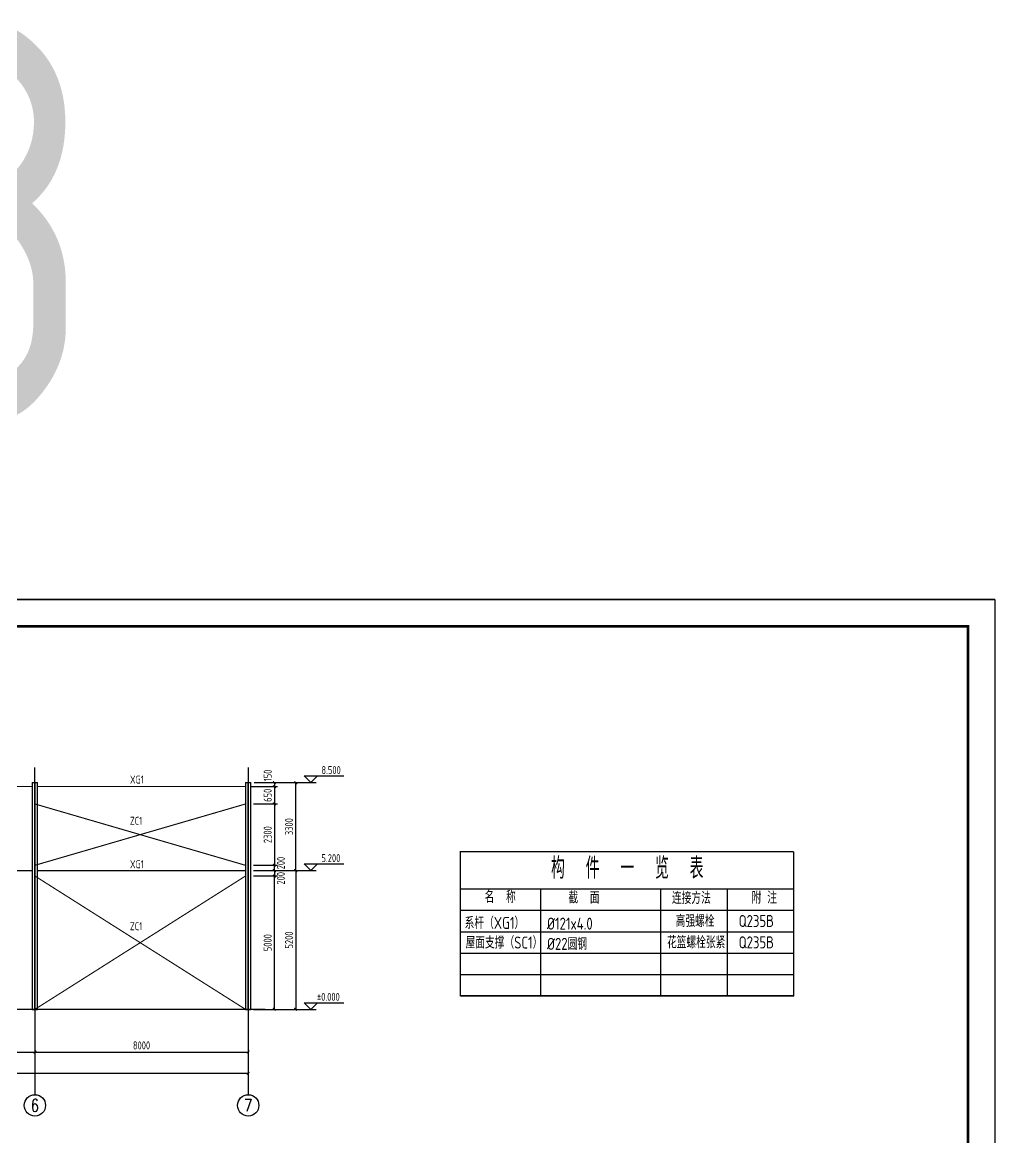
# Model space of a CAD drawing. Header units: millimetres. Extents: x 866561 to 877878, y 40199 to 44891.
# Drawn here: x 873627.3 to 873992, y 40598.7 to 41016.8 of the extents above; entities that cross this region are included whole.
import ezdxf
from ezdxf.enums import TextEntityAlignment as Align

# ---------------------------------------------------------------- set-up
doc = ezdxf.new("R2010")
doc.units = ezdxf.units.MM
doc.header["$LTSCALE"] = 1000
doc.header["$MEASUREMENT"] = 0
doc.linetypes.add('DOTE', pattern=[2.42, 2, -0.2, 0.02, -0.2])
for name, color, linetype in [('1530', 253, 'Continuous'), ('1534', 7, 'Continuous'), ('AXIS', 3, 'Continuous'), ('AXIS_TEXT', 7, 'Continuous'), ('DIM', 7, 'Continuous'), ('DOTE', 1, 'DOTE'), ('M_Prof', 2, 'Continuous'), ('支撑', 6, 'Continuous'), ('构件表__表格和文字', 7, 'Continuous'), ('柱集中标注', 2, 'Continuous'), ('梁集中标注', 2, 'Continuous')]:
    doc.layers.add(name, color=color, linetype=linetype)
doc.styles.add('_TCH_AXIS', font='COMPLEX', dxfattribs={"bigfont": 'GBCBIG'})
doc.styles.add('COMPLEX', font='COMPLEX')
doc.styles.add('GBHZ', font='gbenor.shx', dxfattribs={"width": 0.9, "bigfont": 'gbcbig.shx'})
doc.dimstyles.new('Y100', dxfattribs={"dimscale": 0, "dimtxt": 3, "dimasz": 0.01, "dimexe": 1.2, "dimexo": 2, "dimgap": 1, "dimtad": 1, "dimdec": 0, "dimlfac": 100, "dimzin": 0, "dimdsep": 46, "dimtxsty": 'GBHZ', "dimblk": 'DX', "dimcen": 0.09, "dimdle": 1, "dimclrd": 7, "dimclre": 7, "dimclrt": 7, "dimadec": 0, "dimazin": 0, "dimtfac": 1, "dimtdec": 0, "dimtix": 1, "dimtmove": 2, "dimatfit": 3, "dimldrblk": 'DX', "dimfxl": 0, "dimtolj": 1, "dimtzin": 0, "dimarcsym": 0})

# ---------------------------------------------------------------- blocks, each defined once
blk = doc.blocks.new('DX')
at = {"color": 0, "linetype": 'ByBlock', "const_width": 40}
blk.add_lwpolyline([(-54, -51), (46, 49)], dxfattribs=at)
blk = doc.blocks.new('*D127')
at = {"layer": 'Defpoints', "color": 0, "transparency": 16777216}
for p in [(873711.06, 40730.32), (873713.06, 40731.82), (873721.87, 40730.32)]:
    blk.add_point(p, dxfattribs=at)
at = {"layer": 'dim', "color": 7, "lineweight": -2, "transparency": 16777216}
for p, q in [((873713.06, 40730.32), (873723.07, 40730.32)), ((873715.06, 40731.82), (873723.07, 40731.82)), ((873721.87, 40731.83), (873721.87, 40731.84)), ((873721.87, 40731.82), (873721.87, 40730.32)), ((873721.87, 40730.31), (873721.87, 40730.3))]:
    blk.add_line(p, q, dxfattribs=at)
at = {"layer": 'dim', "color": 7, "lineweight": -2, "transparency": 16777216, "xscale": 0.01, "yscale": 0.01, "zscale": 0.01}
for p, rotation in [((873721.87, 40731.82), 270), ((873721.87, 40730.32), 90)]:
    blk.add_blockref('DX', p, dxfattribs=dict(at, rotation=rotation))
at = {"layer": 'dim', "color": 7, "transparency": 16777216, "insert": (873719.37, 40734.5), "char_height": 3, "attachment_point": 5, "rotation": 90, "style": 'GBHZ'}
blk.add_mtext('\\A1;150', dxfattribs=at)
blk = doc.blocks.new('*D128')
at = {"layer": 'Defpoints', "color": 0, "transparency": 16777216}
for p in [(873714.33, 40698.82), (873712.33, 40646.82), (873729.87, 40646.82)]:
    blk.add_point(p, dxfattribs=at)
at = {"layer": 'dim', "color": 7, "lineweight": -2, "transparency": 16777216}
for p, q in [((873716.33, 40698.82), (873731.07, 40698.82)), ((873729.87, 40698.81), (873729.87, 40646.83)), ((873714.33, 40646.82), (873731.07, 40646.82))]:
    blk.add_line(p, q, dxfattribs=at)
at = {"layer": 'dim', "color": 7, "lineweight": -2, "transparency": 16777216, "xscale": 0.01, "yscale": 0.01, "zscale": 0.01}
for p, rotation in [((873729.87, 40698.82), 90), ((873729.87, 40646.82), 270)]:
    blk.add_blockref('DX', p, dxfattribs=dict(at, rotation=rotation))
at = {"layer": 'dim', "color": 7, "transparency": 16777216, "insert": (873727.37, 40672.82), "char_height": 3, "attachment_point": 5, "rotation": 90, "style": 'GBHZ'}
blk.add_mtext('\\A1;5200', dxfattribs=at)
blk = doc.blocks.new('*D129')
at = {"layer": 'Defpoints', "color": 0, "transparency": 16777216}
for p in [(873713.06, 40730.32), (873712.06, 40723.82), (873721.87, 40723.82)]:
    blk.add_point(p, dxfattribs=at)
at = {"layer": 'dim', "color": 7, "lineweight": -2, "transparency": 16777216}
for p, q in [((873715.06, 40730.32), (873723.07, 40730.32)), ((873721.87, 40730.31), (873721.87, 40723.83)), ((873714.06, 40723.82), (873723.07, 40723.82))]:
    blk.add_line(p, q, dxfattribs=at)
at = {"layer": 'dim', "color": 7, "lineweight": -2, "transparency": 16777216, "xscale": 0.01, "yscale": 0.01, "zscale": 0.01}
for p, rotation in [((873721.87, 40730.32), 90), ((873721.87, 40723.82), 270)]:
    blk.add_blockref('DX', p, dxfattribs=dict(at, rotation=rotation))
at = {"layer": 'dim', "color": 7, "transparency": 16777216, "insert": (873719.37, 40727.07), "char_height": 3, "attachment_point": 5, "rotation": 90, "style": 'GBHZ'}
blk.add_mtext('\\A1;650', dxfattribs=at)
blk = doc.blocks.new('*D130')
at = {"layer": 'Defpoints', "color": 0, "transparency": 16777216}
for p in [(873712.06, 40723.82), (873712.06, 40700.82), (873721.87, 40700.82)]:
    blk.add_point(p, dxfattribs=at)
at = {"layer": 'dim', "color": 7, "lineweight": -2, "transparency": 16777216}
for p, q in [((873714.06, 40723.82), (873723.07, 40723.82)), ((873721.87, 40723.81), (873721.87, 40700.83)), ((873714.06, 40700.82), (873723.07, 40700.82))]:
    blk.add_line(p, q, dxfattribs=at)
at = {"layer": 'dim', "color": 7, "lineweight": -2, "transparency": 16777216, "xscale": 0.01, "yscale": 0.01, "zscale": 0.01}
for p, rotation in [((873721.87, 40723.82), 90), ((873721.87, 40700.82), 270)]:
    blk.add_blockref('DX', p, dxfattribs=dict(at, rotation=rotation))
at = {"layer": 'dim', "color": 7, "transparency": 16777216, "insert": (873719.37, 40712.32), "char_height": 3, "attachment_point": 5, "rotation": 90, "style": 'GBHZ'}
blk.add_mtext('\\A1;2300', dxfattribs=at)
blk = doc.blocks.new('*D131')
at = {"layer": 'Defpoints', "color": 0, "transparency": 16777216}
for p in [(873712.33, 40731.82), (873729.87, 40731.82), (873714.33, 40698.82)]:
    blk.add_point(p, dxfattribs=at)
at = {"layer": 'dim', "color": 7, "lineweight": -2, "transparency": 16777216}
for p, q in [((873714.33, 40731.82), (873731.07, 40731.82)), ((873729.87, 40698.83), (873729.87, 40731.81)), ((873716.33, 40698.82), (873731.07, 40698.82))]:
    blk.add_line(p, q, dxfattribs=at)
at = {"layer": 'dim', "color": 7, "lineweight": -2, "transparency": 16777216, "xscale": 0.01, "yscale": 0.01, "zscale": 0.01}
for p, rotation in [((873729.87, 40731.82), 90), ((873729.87, 40698.82), 270)]:
    blk.add_blockref('DX', p, dxfattribs=dict(at, rotation=rotation))
at = {"layer": 'dim', "color": 7, "transparency": 16777216, "insert": (873727.37, 40715.32), "char_height": 3, "attachment_point": 5, "rotation": 90, "style": 'GBHZ'}
blk.add_mtext('\\A1;3300', dxfattribs=at)
blk = doc.blocks.new('*D132')
at = {"layer": 'Defpoints', "color": 0, "transparency": 16777216}
for p in [(873712.06, 40700.82), (873721.87, 40700.82), (873712.06, 40698.82)]:
    blk.add_point(p, dxfattribs=at)
at = {"layer": 'dim', "color": 7, "lineweight": -2, "transparency": 16777216}
for p, q in [((873714.06, 40700.82), (873723.07, 40700.82)), ((873721.87, 40700.83), (873721.87, 40700.84)), ((873721.87, 40698.82), (873721.87, 40700.82)), ((873714.06, 40698.82), (873723.07, 40698.82)), ((873721.87, 40698.81), (873721.87, 40698.8))]:
    blk.add_line(p, q, dxfattribs=at)
at = {"layer": 'dim', "color": 7, "lineweight": -2, "transparency": 16777216, "xscale": 0.01, "yscale": 0.01, "zscale": 0.01}
for p, rotation in [((873721.87, 40700.82), 270), ((873721.87, 40698.82), 90)]:
    blk.add_blockref('DX', p, dxfattribs=dict(at, rotation=rotation))
at = {"layer": 'dim', "color": 7, "transparency": 16777216, "insert": (873724.31, 40701.67), "char_height": 3, "attachment_point": 5, "rotation": 90, "style": 'GBHZ'}
blk.add_mtext('\\A1;200', dxfattribs=at)
blk = doc.blocks.new('*D133')
at = {"layer": 'Defpoints', "color": 0, "transparency": 16777216}
for p in [(873712.06, 40696.82), (873721.87, 40696.82), (873712.06, 40646.82)]:
    blk.add_point(p, dxfattribs=at)
at = {"layer": 'dim', "color": 7, "lineweight": -2, "transparency": 16777216}
for p, q in [((873714.06, 40696.82), (873723.07, 40696.82)), ((873721.87, 40646.83), (873721.87, 40696.81)), ((873714.06, 40646.82), (873723.07, 40646.82))]:
    blk.add_line(p, q, dxfattribs=at)
at = {"layer": 'dim', "color": 7, "lineweight": -2, "transparency": 16777216, "xscale": 0.01, "yscale": 0.01, "zscale": 0.01}
for p, rotation in [((873721.87, 40696.82), 90), ((873721.87, 40646.82), 270)]:
    blk.add_blockref('DX', p, dxfattribs=dict(at, rotation=rotation))
at = {"layer": 'dim', "color": 7, "transparency": 16777216, "insert": (873719.37, 40671.82), "char_height": 3, "attachment_point": 5, "rotation": 90, "style": 'GBHZ'}
blk.add_mtext('\\A1;5000', dxfattribs=at)
blk = doc.blocks.new('*D134')
at = {"layer": 'Defpoints', "color": 0, "transparency": 16777216}
for p in [(873712.06, 40698.82), (873712.06, 40696.82), (873721.87, 40696.82)]:
    blk.add_point(p, dxfattribs=at)
at = {"layer": 'dim', "color": 7, "lineweight": -2, "transparency": 16777216}
for p, q in [((873714.06, 40698.82), (873723.07, 40698.82)), ((873714.06, 40696.82), (873723.07, 40696.82)), ((873721.87, 40698.83), (873721.87, 40698.84)), ((873721.87, 40698.82), (873721.87, 40696.82)), ((873721.87, 40696.81), (873721.87, 40696.8))]:
    blk.add_line(p, q, dxfattribs=at)
at = {"layer": 'dim', "color": 7, "lineweight": -2, "transparency": 16777216, "xscale": 0.01, "yscale": 0.01, "zscale": 0.01}
for p, rotation in [((873721.87, 40698.82), 270), ((873721.87, 40696.82), 90)]:
    blk.add_blockref('DX', p, dxfattribs=dict(at, rotation=rotation))
at = {"layer": 'dim', "color": 7, "transparency": 16777216, "insert": (873724.31, 40695.97), "char_height": 3, "attachment_point": 5, "rotation": 90, "style": 'GBHZ'}
blk.add_mtext('\\A1;200', dxfattribs=at)
blk = doc.blocks.new('_AXISO')
blk.add_circle((0, 0), 0.5)
at = {"layer": 'AXIS_TEXT', "style": 'COMPLEX', "width": 1.041667}
blk.add_attdef('A', text='', height=0.56, dxfattribs=at).set_placement((-0.25, -0.28), (0.25, -0.28), align=Align.FIT)
blk = doc.blocks.new('*D603')
at = {"layer": 'Defpoints', "color": 0, "transparency": 16777216}
for p in [(873552.06, 40646.82), (873632.06, 40646.82), (873632.06, 40630.82)]:
    blk.add_point(p, dxfattribs=at)
at = {"layer": 'dim', "color": 7, "lineweight": -2, "transparency": 16777216}
for p, q in [((873552.06, 40644.82), (873552.06, 40629.62)), ((873632.06, 40644.82), (873632.06, 40629.62)), ((873552.07, 40630.82), (873632.05, 40630.82))]:
    blk.add_line(p, q, dxfattribs=at)
at = {"layer": 'dim', "color": 7, "lineweight": -2, "transparency": 16777216, "xscale": 0.01, "yscale": 0.01, "zscale": 0.01, "rotation": 180}
blk.add_blockref('DX', (873552.06, 40630.82), dxfattribs=at)
at = {"layer": 'dim', "color": 7, "lineweight": -2, "transparency": 16777216, "xscale": 0.01, "yscale": 0.01, "zscale": 0.01}
blk.add_blockref('DX', (873632.06, 40630.82), dxfattribs=at)
at = {"layer": 'dim', "color": 7, "transparency": 16777216, "insert": (873592.06, 40633.32), "char_height": 3, "attachment_point": 5, "style": 'GBHZ'}
blk.add_mtext('\\A1;8000', dxfattribs=at)
blk = doc.blocks.new('*D604')
at = {"layer": 'Defpoints', "color": 0, "transparency": 16777216}
for p in [(873632.06, 40646.82), (873712.06, 40646.82), (873712.06, 40630.82)]:
    blk.add_point(p, dxfattribs=at)
at = {"layer": 'dim', "color": 7, "lineweight": -2, "transparency": 16777216}
for p, q in [((873632.06, 40644.82), (873632.06, 40629.62)), ((873712.06, 40644.82), (873712.06, 40629.62)), ((873632.07, 40630.82), (873712.05, 40630.82))]:
    blk.add_line(p, q, dxfattribs=at)
at = {"layer": 'dim', "color": 7, "lineweight": -2, "transparency": 16777216, "xscale": 0.01, "yscale": 0.01, "zscale": 0.01, "rotation": 180}
blk.add_blockref('DX', (873632.06, 40630.82), dxfattribs=at)
at = {"layer": 'dim', "color": 7, "lineweight": -2, "transparency": 16777216, "xscale": 0.01, "yscale": 0.01, "zscale": 0.01}
blk.add_blockref('DX', (873712.06, 40630.82), dxfattribs=at)
at = {"layer": 'dim', "color": 7, "transparency": 16777216, "insert": (873672.06, 40633.32), "char_height": 3, "attachment_point": 5, "style": 'GBHZ'}
blk.add_mtext('\\A1;8000', dxfattribs=at)
blk = doc.blocks.new('*D605')
at = {"layer": 'Defpoints', "color": 0, "transparency": 16777216}
for p in [(873232.06, 40646.82), (873712.06, 40646.82), (873232.06, 40622.82)]:
    blk.add_point(p, dxfattribs=at)
at = {"layer": 'dim', "color": 7, "lineweight": -2, "transparency": 16777216}
for p, q in [((873232.06, 40644.82), (873232.06, 40621.62)), ((873712.06, 40644.82), (873712.06, 40621.62)), ((873712.05, 40622.82), (873232.07, 40622.82))]:
    blk.add_line(p, q, dxfattribs=at)
at = {"layer": 'dim', "color": 7, "lineweight": -2, "transparency": 16777216, "xscale": 0.01, "yscale": 0.01, "zscale": 0.01, "rotation": 180}
blk.add_blockref('DX', (873232.06, 40622.82), dxfattribs=at)
at = {"layer": 'dim', "color": 7, "lineweight": -2, "transparency": 16777216, "xscale": 0.01, "yscale": 0.01, "zscale": 0.01}
blk.add_blockref('DX', (873712.06, 40622.82), dxfattribs=at)
at = {"layer": 'dim', "color": 7, "transparency": 16777216, "insert": (873472.06, 40625.32), "char_height": 3, "attachment_point": 5, "style": 'GBHZ'}
blk.add_mtext('\\A1;48000', dxfattribs=at)

msp = doc.modelspace()

# ---------------------------------------------------------------- linework, layer by layer
at = {"color": 0}
for p, q in [((873991.999, 40800.443), (873150.999, 40800.443)), ((873150.999, 40800.443), (873991.999, 40800.443)), ((873991.999, 40800.443), (873991.999, 40206.443))]:
    msp.add_line(p, q, dxfattribs=at)
at = {"color": 0, "const_width": 1}
msp.add_lwpolyline([(873981.999, 40216.443), (873175.999, 40216.443), (873175.999, 40790.443), (873981.999, 40790.443)], close=True, dxfattribs=at)
at = {"layer": '1530'}
for p, q in [((873731.073, 40731.821), (873737.545, 40731.821)), ((873731.073, 40698.821), (873737.545, 40698.821)), ((873731.073, 40646.821), (873737.545, 40646.821))]:
    msp.add_line(p, q, dxfattribs=at)
at = {"layer": '1534'}
for points in [[(873738.045, 40734.321), (873735.545, 40731.821), (873733.045, 40734.321), (873747.979, 40734.321)], [(873738.045, 40701.321), (873735.545, 40698.821), (873733.045, 40701.321), (873747.979, 40701.321)], [(873738.045, 40649.321), (873735.545, 40646.821), (873733.045, 40649.321), (873747.979, 40649.321)]]:
    msp.add_lwpolyline(points, dxfattribs=at)
at = {"layer": 'AXIS', "color": 0}
for p, q in [((873632.058, 40646.821), (873632.058, 40614.821)), ((873712.058, 40646.821), (873712.058, 40614.821))]:
    msp.add_line(p, q, dxfattribs=at)
at = {"layer": 'DOTE', "linetype": 'DOTE'}
for p, q in [((873632.058, 40646.821), (873632.058, 40737.498)), ((873712.058, 40737.498), (873712.058, 40646.821))]:
    msp.add_line(p, q, dxfattribs=at)
at = {"layer": 'M_Prof'}
for p, q in [((873631.058, 40731.821), (873631.058, 40646.821)), ((873631.058, 40731.821), (873633.058, 40731.821)), ((873631.968, 40731.821), (873631.968, 40646.821)), ((873632.148, 40646.821), (873632.148, 40731.821)), ((873633.058, 40646.821), (873633.058, 40731.821)), ((873711.058, 40731.821), (873711.058, 40646.821)), ((873711.058, 40731.821), (873713.058, 40731.821)), ((873711.968, 40731.821), (873711.968, 40646.821)), ((873712.148, 40646.821), (873712.148, 40731.821)), ((873713.058, 40646.821), (873713.058, 40731.821)), ((873718.365, 40646.821), (873214.669, 40646.821)), ((873631.058, 40646.821), (873633.058, 40646.821)), ((873711.058, 40646.821), (873713.058, 40646.821))]:
    msp.add_line(p, q, dxfattribs=at)
at = {"layer": '支撑', "color": 6, "linetype": 'ByBlock', "const_width": 0.4}
for points in [[(873631.058, 40730.321), (873553.058, 40730.321)], [(873711.058, 40730.321), (873633.058, 40730.321)], [(873711.058, 40700.821), (873632.058, 40723.821)], [(873632.058, 40700.821), (873711.058, 40723.821)], [(873631.058, 40698.821), (873553.058, 40698.821)], [(873632.058, 40646.821), (873711.058, 40696.821)], [(873711.058, 40646.821), (873632.058, 40696.821)], [(873711.058, 40698.821), (873633.058, 40698.821)]]:
    msp.add_lwpolyline(points, dxfattribs=at)
at = {"layer": '构件表__表格和文字'}
for p, q in [((873791.629, 40691.949), (873916.629, 40691.949)), ((873821.629, 40691.949), (873821.629, 40651.949)), ((873866.629, 40691.949), (873866.629, 40651.949)), ((873891.629, 40691.949), (873891.629, 40651.949)), ((873791.629, 40683.949), (873916.629, 40683.949)), ((873791.629, 40683.949), (873916.629, 40683.949)), ((873791.629, 40675.949), (873916.629, 40675.949)), ((873791.629, 40675.949), (873916.629, 40675.949)), ((873791.629, 40667.949), (873916.629, 40667.949)), ((873791.629, 40659.949), (873916.629, 40659.949)), ((873791.629, 40651.949), (873916.629, 40651.949)), ((873791.629, 40651.949), (873916.629, 40651.949)), ((873791.629, 40651.949), (873916.629, 40651.949)), ((873791.629, 40651.949), (873916.629, 40651.949)), ((873791.629, 40651.949), (873916.629, 40651.949)), ((873791.629, 40651.949), (873916.629, 40651.949)), ((873791.629, 40651.949), (873916.629, 40651.949)), ((873791.629, 40651.949), (873916.629, 40651.949)), ((873791.629, 40651.949), (873916.629, 40651.949))]:
    msp.add_line(p, q, dxfattribs=at)
at = {"layer": '构件表__表格和文字', "const_width": 0.48}
for points in [[(873916.629, 40691.949), (873916.629, 40651.949), (873791.629, 40651.949), (873791.629, 40705.949), (873916.629, 40705.949)], [(873916.629, 40651.949), (873916.629, 40705.949)]]:
    msp.add_lwpolyline(points, dxfattribs=at)

# ---------------------------------------------------------------- block references
at = {"layer": 'AXIS', "color": 0}
ref = msp.add_blockref('_AXISO', (873632.058, 40610.821), dxfattribs=dict(at, xscale=8, yscale=8, zscale=8))
ref.add_attrib('A', '6', dxfattribs={"layer": 'AXIS_TEXT', "color": 0, "height": 4.659, "style": '_TCH_AXIS'}).set_placement((873630.505, 40608.491), (873633.611, 40608.491), align=Align.FIT)
ref = msp.add_blockref('_AXISO', (873712.058, 40610.821), dxfattribs=dict(at, xscale=8, yscale=8, zscale=8))
ref.add_attrib('A', '7', dxfattribs={"layer": 'AXIS_TEXT', "color": 0, "height": 4.659, "style": '_TCH_AXIS'}).set_placement((873710.505, 40608.491), (873713.611, 40608.491), align=Align.FIT)

# ---------------------------------------------------------------- texts
at = {"layer": '1534', "style": 'GBHZ', "width": 0.9}
for s, p in [('8.500', (873739.539, 40735.021)), ('5.200', (873739.539, 40702.021)), ('%%P0.000', (873737.859, 40650.021))]:
    msp.add_text(s, height=3, dxfattribs=at).set_placement(p)
at = {"layer": '构件表__表格和文字', "style": 'GBHZ', "width": 0.9}
for s, height, p in [('构  件  一  览  表', 8, (873825.63, 40695.779)), ('名  称', 4.5, (873800.708, 40686.734)), ('截  面', 4.5, (873832.122, 40686.481)), ('连接方法', 4.5, (873870.967, 40686.317)), ('附 注', 4.5, (873900.866, 40686.439)), ('系杆（XG1）', 4.5, (873793.23, 40676.969)), ('%%C121x4.0', 4.5, (873824.125, 40676.709)), ('高强螺栓', 4.5, (873872.353, 40677.707)), ('Q235B', 4.5, (873895.971, 40677.694)), ('屋面支撑（SC1）', 4.5, (873793.578, 40669.617)), ('%%C22圆钢', 4.5, (873824.125, 40669.129)), ('花篮螺栓张紧', 4.5, (873869.11, 40669.727)), ('Q235B', 4.5, (873895.971, 40669.694))]:
    msp.add_text(s, height=height, dxfattribs=at).set_placement(p)
at = {"layer": '柱集中标注', "style": 'GBHZ', "width": 0.9}
for s, p in [('XG1', (873667.731, 40731.462)), ('ZC1', (873667.712, 40716.007)), ('XG1', (873667.731, 40699.712)), ('ZC1', (873667.712, 40676.494))]:
    msp.add_text(s, height=3, dxfattribs=at).set_placement(p)
at = {"layer": '梁集中标注', "style": 'GBHZ', "width": 0.9}
msp.add_text('08', height=150, dxfattribs=at).set_placement((873490.331, 40866.341))

# ---------------------------------------------------------------- dimensions: what is measured, and where the dimension line sits
at = {"layer": 'dim'}
for base, p1, p2, angle, picture, middle in [((873721.873, 40730.321), (873713.058, 40731.821), (873711.058, 40730.321), 90, '*D127', (873719.373, 40734.505)), ((873721.873, 40700.821), (873712.058, 40698.821), (873712.058, 40700.821), 270, '*D132', (873724.314, 40701.672)), ((873721.873, 40696.821), (873712.058, 40698.821), (873712.058, 40696.821), 90, '*D134', (873724.314, 40695.97))]:
    dim = msp.add_linear_dim(base=base, p1=p1, p2=p2, angle=angle, dimstyle='Y100', override={"dimscale": 1}, dxfattribs=at)
    dim.commit()
    dim.dimension.update_dxf_attribs({"geometry": picture, "text_midpoint": middle, "dimtype": 160})
for base, p1, p2, angle, picture, middle in [((873721.873, 40723.821), (873713.058, 40730.321), (873712.058, 40723.821), 90, '*D129', (873719.373, 40727.071)), ((873729.873, 40731.821), (873714.334, 40698.821), (873712.334, 40731.821), 270, '*D131', (873727.373, 40715.321)), ((873721.873, 40700.821), (873712.058, 40723.821), (873712.058, 40700.821), 90, '*D130', (873719.373, 40712.321)), ((873721.873, 40696.821), (873712.058, 40646.821), (873712.058, 40696.821), 270, '*D133', (873719.373, 40671.821)), ((873729.873, 40646.821), (873714.334, 40698.821), (873712.334, 40646.821), 90, '*D128', (873727.373, 40672.821))]:
    dim = msp.add_linear_dim(base=base, p1=p1, p2=p2, angle=angle, dimstyle='Y100', override={"dimscale": 1}, dxfattribs=at)
    dim.commit()
    dim.dimension.update_dxf_attribs({"geometry": picture, "text_midpoint": middle})
for base, p1, p2, picture, middle in [((873232.058, 40622.821), (873712.058, 40646.821), (873232.058, 40646.821), '*D605', (873472.058, 40625.321)), ((873632.058, 40630.821), (873552.058, 40646.821), (873632.058, 40646.821), '*D603', (873592.058, 40633.321)), ((873712.058, 40630.821), (873632.058, 40646.821), (873712.058, 40646.821), '*D604', (873672.058, 40633.321))]:
    dim = msp.add_linear_dim(base=base, p1=p1, p2=p2, dimstyle='Y100', override={"dimscale": 1, "dimfxl": 2}, dxfattribs=at)
    dim.commit()
    dim.dimension.update_dxf_attribs({"geometry": picture, "text_midpoint": middle})

doc.saveas('drawing.dxf')
